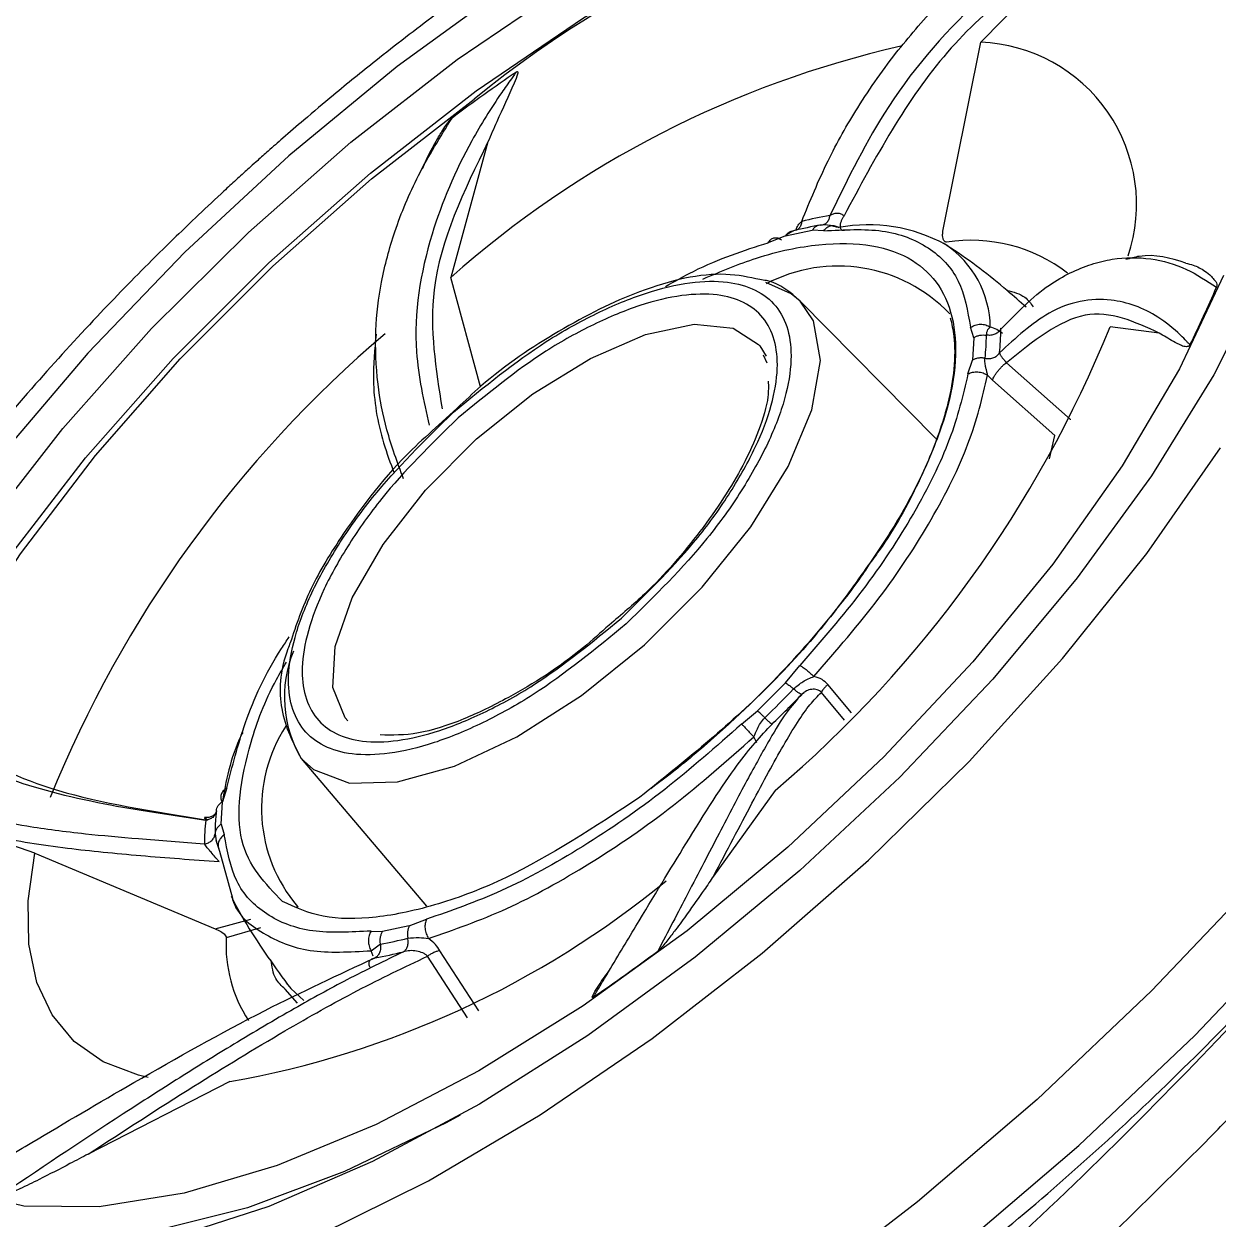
# Model space of a CAD drawing. Extents: x 956 to 1028, y 499 to 635.
# Drawn here: x 1010.683 to 1011.567, y 528.408 to 529.293 of the extents above; entities that cross this region are included whole.
import ezdxf

# ---------------------------------------------------------------- set-up
doc = ezdxf.new("R2010")
doc.units = 0
doc.header["$MEASUREMENT"] = 0
for name, color, linetype in [('1', 4, 'Continuous'), ('BDIM_CYAN', 4, 'Continuous'), ('DIM', 3, 'Continuous')]:
    doc.layers.add(name, color=color, linetype=linetype)

# ---------------------------------------------------------------- blocks, each defined once
blk = doc.blocks.new('MINI 2IN')
at = {"layer": 'BDIM_CYAN', "color": 3}
for p, q in [((-0.0102, -0.34573), (0.06634, -0.32942)), ((-0.09058, -0.35025), (-0.09176, -0.37753)), ((-0.08315, -0.34983), (-0.0843, -0.37642)), ((0.26195, -0.37251), (0.25336, -0.42488)), ((0.27151, -0.37429), (0.26284, -0.42797)), ((-0.07203, -0.38565), (-0.07485, -0.38515)), ((-0.02386, -0.38091), (-0.02514, -0.38572)), ((-0.32561, -0.39099), (-0.34005, -0.4011)), ((-0.44833, -0.4052), (-0.42453, -0.4331)), ((-0.35659, -0.40188), (-0.35659, -0.402)), ((-0.3499, -0.46498), (-0.35659, -0.402)), ((-0.34005, -0.4011), (-0.33362, -0.46244)), ((-0.06949, -0.39959), (-0.08582, -0.40199)), ((-0.06949, -0.39959), (-0.04012, -0.39811)), ((-0.02484, -0.39884), (-0.04012, -0.39811)), ((0.25782, -0.4536), (0.24496, -0.44873)), ((-0.27345, -0.45858), (-0.26726, -0.60145)), ((0.23373, -0.59912), (0.2386, -0.45583)), ((0.25782, -0.4536), (0.27525, -0.4638)), ((0.29109, -0.45908), (0.28258, -0.45808)), ((0.29269, -0.45499), (0.29109, -0.45908)), ((0.29558, -0.45411), (0.29568, -0.45424)), ((0.43356, -0.45765), (0.54728, -0.48844)), ((-0.33362, -0.46244), (-0.33326, -0.46748)), ((0.28131, -0.46987), (0.27525, -0.4638)), ((0.35755, -0.46698), (0.35731, -0.48085)), ((-0.34431, -0.49501), (-0.33238, -0.48334)), ((-0.32315, -0.478), (-0.33238, -0.48334)), ((-0.34431, -0.49501), (-0.34778, -0.50228)), ((0.34037, -0.52657), (0.36405, -0.53833)), ((0.36572, -0.54864), (0.34121, -0.53625)), ((0.32462, -0.58911), (0.34107, -0.55684)), ((0.42685, -0.6799), (0.36572, -0.54864)), ((-0.38048, -0.56877), (-0.4952, -0.65351)), ((-0.22034, -0.59042), (-0.21831, -0.58429)), ((0.3103, -0.60303), (0.31378, -0.59576)), ((0.32275, -0.59311), (0.3211, -0.59652)), ((0.3228, -0.59309), (0.3221, -0.59338)), ((0.3103, -0.60303), (0.29837, -0.6147)), ((0.28914, -0.62004), (0.29837, -0.6147)), ((-0.31531, -0.62817), (-0.30926, -0.63424)), ((-0.29182, -0.64444), (-0.30926, -0.63424)), ((-0.30124, -0.64235), (-0.30129, -0.64194)), ((-0.29874, -0.64325), (-0.29221, -0.64475)), ((-0.29182, -0.64444), (-0.27897, -0.64931)), ((-0.60708, -0.65971), (-0.4952, -0.65351)), ((0.42685, -0.6799), (0.4641, -0.74844)), ((-0.04955, -0.7137), (-0.08759, -0.78838)), ((-0.02616, -0.71355), (-0.00778, -0.71344)), ((-0.17543, -0.84414), (-0.08759, -0.78838))]:
    blk.add_line(p, q, dxfattribs=at)
at = {"layer": 'BDIM_CYAN', "color": 3, "flags": 128}
for points in [[(0.23417, -0.01292), (0.11804, -0.00346), (0, 0), (-0.11828, -0.00257), (-0.23515, -0.01115), (-0.34896, -0.0256), (-0.45813, -0.04573), (-0.5611, -0.07126), (-0.65645, -0.10182), (-0.74283, -0.137), (-0.81903, -0.17628), (-0.87429, -0.21199)], [(-0.97625, -0.57375), (-0.98604, -0.55434), (-1.00126, -0.50453), (-1.00267, -0.45423), (-0.99025, -0.40417), (-0.96417, -0.35504), (-0.9248, -0.30753), (-0.87269, -0.2623), (-0.80858, -0.22), (-0.73336, -0.18122), (-0.64808, -0.1465), (-0.55396, -0.11633), (-0.4523, -0.09113), (-0.34453, -0.07125), (-0.23218, -0.05698), (-0.1168, -0.04852), (-0.00004, -0.04598), (0.11649, -0.0494), (0.23113, -0.05873)], [(0.18075, -0.2711), (0.07786, -0.26308), (-0.02673, -0.26103), (-0.13113, -0.26501), (-0.2335, -0.27494), (-0.332, -0.29064), (-0.42487, -0.31183)], [(-0.78818, -0.6617), (-0.76261, -0.70532), (-0.72373, -0.74703), (-0.67223, -0.78609), (-0.60904, -0.8218), (-0.53528, -0.85353), (-0.45226, -0.8807), (-0.36148, -0.90283), (-0.26454, -0.91954), (-0.16318, -0.93051), (-0.05921, -0.93556), (0.04552, -0.93459), (0.14914, -0.92762), (0.2498, -0.91478), (0.34569, -0.89629), (0.43513, -0.87249), (0.51649, -0.84379), (0.58834, -0.81072), (0.6494, -0.77386), (0.69856, -0.73387), (0.73496, -0.69146), (0.75795, -0.64739), (0.76711, -0.60245)], [(0.46129, -0.32914), (0.37419, -0.30443), (0.28012, -0.28497), (0.18075, -0.2711)], [(-0.5787, -0.40615), (-0.53346, -0.38429), (-0.45754, -0.35519), (-0.37304, -0.33088), (-0.2816, -0.31184), (-0.18501, -0.29844), (-0.08515, -0.29094), (0.01605, -0.28948), (0.11661, -0.2941), (0.21457, -0.30471), (0.30803, -0.32109), (0.39517, -0.34293), (0.47429, -0.36981), (0.54385, -0.4012), (0.6025, -0.43649), (0.61542, -0.44592)], [(-0.5122, -0.40469), (-0.44163, -0.37543), (-0.36201, -0.35087), (-0.27503, -0.33153), (-0.18255, -0.31782), (-0.08653, -0.31004), (0.01097, -0.30835), (0.10788, -0.31278), (0.20214, -0.32325), (0.29172, -0.33953), (0.37474, -0.36126), (0.44941, -0.388), (0.51414, -0.41917), (0.56755, -0.4541), (0.60852, -0.49205), (0.63615, -0.53221), (0.64987, -0.57373), (0.64938, -0.61572), (0.63469, -0.65728), (0.60612, -0.69753), (0.58918, -0.71471)], [(0.324, -0.32458), (0.33551, -0.32744), (0.41553, -0.35129), (0.48674, -0.37984), (0.54771, -0.41249), (0.59718, -0.44858), (0.63415, -0.48738), (0.65787, -0.5281), (0.66785, -0.56991), (0.66818, -0.57844)], [(-0.19955, -0.9045), (-0.2955, -0.89097), (-0.38602, -0.87181), (-0.46935, -0.84739), (-0.54387, -0.81819), (-0.60814, -0.78477), (-0.66089, -0.74778), (-0.70111, -0.70795), (-0.728, -0.66605), (-0.74105, -0.62289), (-0.74001, -0.57932), (-0.72489, -0.53619), (-0.69598, -0.49432), (-0.65385, -0.45454), (-0.59933, -0.41763), (-0.5787, -0.40615)], [(0.61542, -0.44592), (0.6491, -0.47499), (0.68274, -0.51596), (0.70276, -0.55859), (0.70878, -0.60206), (0.70068, -0.64552), (0.67861, -0.68812), (0.643, -0.72904), (0.59456, -0.76748), (0.53422, -0.80269), (0.46315, -0.83399), (0.38274, -0.86076), (0.29456, -0.88249), (0.20032, -0.89875), (0.10185, -0.90923), (0.00107, -0.91372), (-0.10005, -0.91213), (-0.19955, -0.9045)], [(0.35351, -0.48376), (0.3538, -0.47835), (0.35272, -0.46514)], [(0.23373, -0.59912), (0.23255, -0.58696), (0.21942, -0.56164), (0.19256, -0.53846), (0.15354, -0.51876), (0.10462, -0.5037), (0.04865, -0.49415), (-0.01113, -0.49066), (-0.07123, -0.49344), (-0.12817, -0.50233), (-0.17864, -0.5168), (-0.21969, -0.53602), (-0.24896, -0.55887), (-0.26473, -0.58402), (-0.26726, -0.60145)], [(0.47646, -0.50057), (0.48058, -0.50661), (0.49318, -0.5316), (0.499, -0.55708), (0.49796, -0.5827), (0.49008, -0.60813), (0.47545, -0.63302), (0.45428, -0.65705), (0.42685, -0.6799)], [(0.68787, -0.58057), (0.68347, -0.61505), (0.66515, -0.65768), (0.63294, -0.69879), (0.5875, -0.73757), (0.52976, -0.77322), (0.4609, -0.80502), (0.38231, -0.83231), (0.29559, -0.85454), (0.20251, -0.87126), (0.10497, -0.88214), (0.00495, -0.88694), (-0.09552, -0.88557), (-0.19438, -0.87805), (-0.28963, -0.86455), (-0.37933, -0.84534), (-0.46165, -0.8208), (-0.53491, -0.79143), (-0.59762, -0.75784), (-0.64852, -0.72071), (-0.68655, -0.6808), (-0.71095, -0.63891), (-0.72122, -0.59589), (-0.72156, -0.58712)], [(-0.223, -0.59846), (-0.22295, -0.59702), (-0.22148, -0.58824)], [(-0.26726, -0.60145), (-0.26609, -0.61001), (-0.25782, -0.62878)], [(0.18944, -0.59654), (0.1894, -0.59946), (0.18117, -0.62239), (0.15945, -0.64368), (0.12573, -0.66186), (0.08229, -0.67572), (0.0321, -0.68429), (-0.02142, -0.687), (-0.07463, -0.68366), (-0.12389, -0.6745), (-0.16585, -0.66014), (-0.19765, -0.64156), (-0.21713, -0.62003), (-0.223, -0.59846)], [(0.58918, -0.71471), (0.56427, -0.73562), (0.51004, -0.77072), (0.44457, -0.8021), (0.36928, -0.82908), (0.28576, -0.85109), (0.19579, -0.86766), (0.10128, -0.87843), (0.00426, -0.88319), (-0.0932, -0.88181), (-0.18904, -0.87434)]]:
    blk.add_lwpolyline(points, dxfattribs=at)
at = {"layer": 'BDIM_CYAN', "color": 3}
for centre, radius, start, end in [((-0.00066, -1.71655), 1.40687, 82.1214, 84.5063), ((-0.03918, -1.23438), 0.88912, 88.13224, 115.6833), ((0.06017, -1.04946), 0.69975, 57.75085, 87.18105), ((-0.19792, -1.06052), 0.72575, 111.11045, 114.81862), ((-0.01416, -1.23571), 0.85251, 91.83805, 93.93009), ((-0.01424, -1.21596), 0.82564, 91.83804, 93.93009), ((0.13863, -0.68373), 0.26766, 57.46536, 61.89925), ((0.14368, -0.68617), 0.27637, 57.46538, 61.89924), ((-0.4109, -0.56777), 0.12024, 119.30601, 225.48491), ((-0.24818, -0.59139), 0.15607, 131.13597, 137.62677), ((-0.31301, -0.46331), 0.11666, 190.1277, 236.71761), ((-0.24088, -0.59194), 0.15115, 131.13596, 137.62677), ((0.29158, -0.46549), 0.10275, 314.85607, 350.74829), ((-0.30278, -0.54198), 0.07464, 138.52768, 194.13006), ((-0.22871, -0.51702), 0.11444, 181.56513, 255.52027), ((0.19747, -0.51636), 0.11196, 284.83363, 358.11421), ((-0.2627, -0.5213), 0.11901, 199.07928, 238.33424), ((0.1467, -0.58159), 0.08877, 295.30425, 348.61262), ((0.21017, -0.50217), 0.14651, 312.83148, 317.68494), ((0.21409, -0.49534), 0.1561, 311.13689, 317.62631), ((0.19801, -0.48932), 0.1642, 311.24976, 312.89397), ((-0.17774, -0.40058), 0.27637, 237.46544, 241.89921), ((-0.17267, -0.40715), 0.26766, 237.46536, 241.89925), ((-0.07867, -0.03431), 0.75412, 240.55888, 269.32213), ((0.00535, 0.09844), 0.88912, 268.13224, 295.6833), ((-0.1478, -0.07208), 0.80332, 234.07458, 267.05711), ((-0.03292, 0.52531), 1.40687, 262.12141, 264.50653)]:
    blk.add_arc(centre, radius, start, end, dxfattribs=at)
for points, knots in [([(0.22915, -0.00141), (0.17053, 0.00353), (0.0498, 0.0137), (-0.10756, 0.01063), (-0.23496, 0.00069), (-0.36342, -0.01537), (-0.51711, -0.04601), (-0.65279, -0.08966), (-0.74749, -0.13053), (-0.78801, -0.15312), (-0.80827, -0.16442)], [0, 0, 0, 0, 0.1532463, 0.3156719, 0.4003608, 0.4850674, 0.6578359, 0.8306045, 0.9152934, 1, 1, 1, 1]), ([(-0.07259, -0.38521), (-0.06702, -0.38462), (-0.05614, -0.38346), (-0.03199, -0.37647), (-0.00031, -0.3656), (0.04091, -0.35048), (0.08625, -0.33373), (0.11893, -0.3217), (0.13403, -0.31615)], [0, 0, 0, 0, 0.154219, 0.301464, 0.47799, 0.661716, 0.843633, 1, 1, 1, 1]), ([(0.06634, -0.32942), (0.07023, -0.3285), (0.08074, -0.32602), (0.09656, -0.3225), (0.11173, -0.31929), (0.12283, -0.3174), (0.12964, -0.31604), (0.13359, -0.31614), (0.13403, -0.31615)], [0, 0, 0, 0, 0.191782, 0.518998, 0.728969, 0.85611, 0.98384, 1, 1, 1, 1]), ([(0.19219, -0.32297), (0.19142, -0.3232), (0.18937, -0.32383), (0.18324, -0.3257), (0.16409, -0.33154), (0.12158, -0.34442), (0.05831, -0.36311), (-0.00265, -0.38022), (-0.02938, -0.38258), (-0.0415, -0.38365)], [0, 0, 0, 0, 0.007324, 0.019564, 0.058649, 0.192116, 0.441769, 0.746986, 1, 1, 1, 1]), ([(0.19219, -0.32297), (0.1923, -0.32298), (0.19254, -0.32302), (0.19282, -0.32312), (0.19297, -0.32324), (0.19299, -0.32341), (0.19271, -0.32376), (0.19043, -0.32488), (0.18305, -0.32703), (0.17571, -0.3285), (0.17081, -0.32948)], [0, 0, 0, 0, 0.011819, 0.023754, 0.034559, 0.046367, 0.066558, 0.129614, 0.419573, 1, 1, 1, 1]), ([(0.06634, -0.32942), (0.04644, -0.33668), (0.00692, -0.35112), (-0.03172, -0.36478), (-0.05667, -0.37224), (-0.07247, -0.37587), (-0.08038, -0.37624), (-0.0843, -0.37642)], [0, 0, 0, 0, 0.284599, 0.565427, 0.713522, 0.857932, 1, 1, 1, 1]), ([(-0.09176, -0.37753), (-0.09092, -0.37753), (-0.0892, -0.37752), (-0.08699, -0.37729), (-0.08523, -0.37693), (-0.0846, -0.37659), (-0.0843, -0.37642)], [0, 0, 0, 0, 0.245337, 0.5, 0.754663, 1, 1, 1, 1]), ([(-0.09176, -0.37753), (-0.09169, -0.37944), (-0.09155, -0.3836), (-0.08933, -0.38708), (-0.08812, -0.38896)], [0, 0, 0, 0, 0.459104, 1, 1, 1, 1]), ([(-0.0843, -0.37642), (-0.08423, -0.37706), (-0.08411, -0.37838), (-0.08298, -0.38075), (-0.08065, -0.38315), (-0.07694, -0.38503), (-0.07403, -0.38515), (-0.07259, -0.38521)], [0, 0, 0, 0, 0.111418, 0.230072, 0.482003, 0.743082, 1, 1, 1, 1]), ([(-0.45932, -0.38347), (-0.45922, -0.38344), (-0.45902, -0.38337), (-0.45867, -0.38331), (-0.4583, -0.3833), (-0.4579, -0.38336), (-0.45721, -0.3836), (-0.45556, -0.38487), (-0.45266, -0.39045), (-0.45063, -0.39765), (-0.44891, -0.40331), (-0.44833, -0.4052)], [0, 0, 0, 0, 0.0055006, 0.0110552, 0.016084, 0.0215799, 0.030977, 0.0603237, 0.1952739, 0.7306037, 1, 1, 1, 1]), ([(-0.45932, -0.38347), (-0.45932, -0.38389), (-0.45932, -0.38502), (-0.45927, -0.38838), (-0.45882, -0.3988), (-0.45524, -0.42118), (-0.43949, -0.45137), (-0.40352, -0.47428), (-0.36727, -0.47398), (-0.35084, -0.47385)], [0, 0, 0, 0, 0.007325, 0.019566, 0.05865, 0.192116, 0.441769, 0.746986, 1, 1, 1, 1]), ([(-0.08812, -0.38896), (-0.11348, -0.39197), (-0.16418, -0.39799), (-0.23212, -0.41576), (-0.2912, -0.43868), (-0.31924, -0.45788), (-0.33326, -0.46748)], [0, 0, 0, 0, 0.25, 0.5, 0.75, 1, 1, 1, 1]), ([(-0.07082, -0.39226), (-0.07378, -0.39214), (-0.07981, -0.39189), (-0.08532, -0.38995), (-0.08812, -0.38896)], [0, 0, 0, 0, 0.490746, 1, 1, 1, 1]), ([(-0.02514, -0.38572), (-0.02713, -0.38664), (-0.03054, -0.38822), (-0.03567, -0.39029), (-0.03899, -0.39059), (-0.04072, -0.39074)], [0, 0, 0, 0, 0.40286, 0.687897, 1, 1, 1, 1]), ([(0.25354, -0.43724), (0.235, -0.42932), (0.19792, -0.41347), (0.12872, -0.39717), (0.05352, -0.38678), (0.00108, -0.38607), (-0.02514, -0.38572)], [0, 0, 0, 0, 0.25, 0.5, 0.75, 1, 1, 1, 1]), ([(-0.49773, -0.43039), (-0.49879, -0.4288), (-0.50168, -0.42447), (-0.50417, -0.41772), (-0.5054, -0.4111), (-0.50487, -0.40637), (-0.5049, -0.40335), (-0.50279, -0.40195), (-0.50256, -0.40179)], [0, 0, 0, 0, 0.191797, 0.519052, 0.729035, 0.856173, 0.983899, 1, 1, 1, 1]), ([(-0.36347, -0.48621), (-0.38021, -0.48722), (-0.40374, -0.48863), (-0.42969, -0.48273), (-0.44555, -0.47697), (-0.4637, -0.46706), (-0.48147, -0.45104), (-0.49574, -0.42815), (-0.50036, -0.41028), (-0.50256, -0.40179)], [0, 0, 0, 0, 0.229238, 0.322198, 0.414546, 0.50635, 0.67863, 0.847274, 1, 1, 1, 1]), ([(-0.44833, -0.4052), (-0.44053, -0.42354), (-0.42478, -0.46057), (-0.37502, -0.4635), (-0.3499, -0.46498)], [0, 0, 0, 0, 0.495173, 1, 1, 1, 1]), ([(-0.32315, -0.478), (-0.30975, -0.46881), (-0.28264, -0.45022), (-0.22526, -0.42791), (-0.15916, -0.41067), (-0.11007, -0.40486), (-0.08582, -0.40199)], [0, 0, 0, 0, 0.2470114, 0.5, 0.7529886, 1, 1, 1, 1]), ([(-0.17341, -0.42285), (-0.15709, -0.41927), (-0.12061, -0.41127), (-0.03874, -0.40304), (0.02553, -0.40684), (0.0673, -0.40931)], [0, 0, 0, 0, 0.220848, 0.4935038, 1, 1, 1, 1]), ([(-0.17341, -0.42269), (-0.17157, -0.42219), (-0.15762, -0.41838), (-0.13191, -0.41416), (-0.10068, -0.40984), (-0.07712, -0.40763), (-0.05999, -0.40645), (-0.0477, -0.40584), (-0.03413, -0.40533), (-0.02449, -0.40522), (-0.01767, -0.40514)], [0, 0, 0, 0, 0.040062, 0.30443, 0.501937, 0.645566, 0.748575, 0.821934, 0.873992, 1, 1, 1, 1]), ([(-0.02484, -0.39884), (0.00024, -0.39918), (0.051, -0.39985), (0.12414, -0.40991), (0.19137, -0.4258), (0.22724, -0.44115), (0.24496, -0.44873)], [0, 0, 0, 0, 0.247011, 0.5, 0.752989, 1, 1, 1, 1]), ([(-0.01767, -0.40514), (-0.00958, -0.40518), (0.00583, -0.40525), (0.03094, -0.40625), (0.04768, -0.40772), (0.05724, -0.40856)], [0, 0, 0, 0, 0.321146, 0.61203, 1, 1, 1, 1]), ([(0.0673, -0.40931), (0.1069, -0.41559), (0.16782, -0.42525), (0.23279, -0.45083), (0.27351, -0.47448), (0.30287, -0.50136), (0.31108, -0.52065), (0.31514, -0.53019)], [0, 0, 0, 0, 0.3148498, 0.4843389, 0.6574249, 0.8305108, 1, 1, 1, 1]), ([(-0.22494, -0.66205), (-0.2387, -0.65716), (-0.27017, -0.64599), (-0.3075, -0.62346), (-0.3363, -0.59667), (-0.35572, -0.55985), (-0.34863, -0.51317), (-0.30207, -0.47051), (-0.24283, -0.44264), (-0.20321, -0.42856), (-0.17777, -0.42368), (-0.17341, -0.42285)], [0, 0, 0, 0, 0.081146, 0.185521, 0.289897, 0.392103, 0.581966, 0.771829, 0.874035, 0.978411, 1, 1, 1, 1]), ([(-0.34141, -0.51758), (-0.33922, -0.51363), (-0.33398, -0.50416), (-0.31914, -0.48801), (-0.29567, -0.46974), (-0.26176, -0.45093), (-0.21953, -0.4342), (-0.18735, -0.42617), (-0.17341, -0.42269)], [0, 0, 0, 0, 0.112803, 0.270618, 0.415988, 0.619279, 0.835157, 1, 1, 1, 1]), ([(-0.49773, -0.43039), (-0.49169, -0.44052), (-0.48401, -0.45341), (-0.46969, -0.46053), (-0.46661, -0.46206)], [0, 0, 0, 0, 0.785149, 1, 1, 1, 1]), ([(0.25336, -0.42488), (0.25305, -0.42672), (0.25239, -0.43074), (0.25314, -0.43496), (0.25354, -0.43724)], [0, 0, 0, 0, 0.459354, 1, 1, 1, 1]), ([(0.25336, -0.42488), (0.25398, -0.42524), (0.25523, -0.42597), (0.25766, -0.42689), (0.26027, -0.42761), (0.262, -0.42785), (0.26284, -0.42797)], [0, 0, 0, 0, 0.245337, 0.5, 0.754663, 1, 1, 1, 1]), ([(0.54728, -0.48844), (0.51685, -0.4835), (0.46091, -0.47443), (0.38322, -0.45945), (0.31829, -0.44467), (0.28114, -0.43348), (0.26284, -0.42797)], [0, 0, 0, 0, 0.317509, 0.5834805, 0.7948327, 1, 1, 1, 1]), ([(0.26284, -0.42797), (0.2629, -0.42863), (0.26303, -0.43001), (0.2641, -0.43292), (0.26629, -0.43644), (0.26975, -0.44009), (0.2725, -0.44162), (0.27386, -0.44238)], [0, 0, 0, 0, 0.111469, 0.230184, 0.482261, 0.743373, 1, 1, 1, 1]), ([(0.2647, -0.44762), (0.26248, -0.44602), (0.25859, -0.44321), (0.25506, -0.43903), (0.25354, -0.43724)], [0, 0, 0, 0, 0.571403, 1, 1, 1, 1]), ([(0.27386, -0.44238), (0.28869, -0.44674), (0.31723, -0.45513), (0.36396, -0.4662), (0.41107, -0.47598), (0.46017, -0.485), (0.53069, -0.49693), (0.58304, -0.50459), (0.6198, -0.50997)], [0, 0, 0, 0, 0.135552, 0.260798, 0.405842, 0.535564, 0.673856, 1, 1, 1, 1]), ([(0.29231, -0.45317), (0.29321, -0.45356), (0.29494, -0.4543), (0.29705, -0.45428), (0.29839, -0.45365), (0.29914, -0.45288), (0.29964, -0.45184), (0.29973, -0.45099), (0.29977, -0.45057)], [0, 0, 0, 0, 0.277554, 0.532524, 0.651828, 0.767234, 0.882133, 1, 1, 1, 1]), ([(0.28258, -0.45808), (0.28328, -0.45717), (0.28467, -0.45536), (0.28737, -0.45366), (0.29002, -0.45286), (0.29158, -0.45307), (0.29231, -0.45317)], [0, 0, 0, 0, 0.266689, 0.531115, 0.778754, 1, 1, 1, 1]), ([(0.34107, -0.55684), (0.34119, -0.55659), (0.34698, -0.54535), (0.34274, -0.52218), (0.32794, -0.48895), (0.30337, -0.46903), (0.29109, -0.45908)], [0, 0, 0, 0, 0.0073413, 0.3382277, 0.6691139, 1, 1, 1, 1]), ([(0.63472, -0.53511), (0.63395, -0.53497), (0.6319, -0.53458), (0.62573, -0.53339), (0.60612, -0.52959), (0.56004, -0.52047), (0.48099, -0.50388), (0.38399, -0.4819), (0.32091, -0.46213), (0.29231, -0.45317)], [0, 0, 0, 0, 0.007325, 0.019566, 0.058651, 0.192116, 0.441769, 0.746986, 1, 1, 1, 1]), ([(-0.35084, -0.47385), (-0.3507, -0.47346), (-0.35042, -0.47272), (-0.35013, -0.4709), (-0.34997, -0.46916), (-0.3499, -0.46777), (-0.34987, -0.46633), (-0.34989, -0.46543), (-0.3499, -0.46498)], [0, 0, 0, 0, 0.277558, 0.532524, 0.651825, 0.767232, 0.882131, 1, 1, 1, 1]), ([(-0.33362, -0.46244), (-0.33402, -0.46265), (-0.33488, -0.46308), (-0.33673, -0.46373), (-0.33901, -0.46433), (-0.34158, -0.46481), (-0.34418, -0.46513), (-0.34653, -0.46525), (-0.34849, -0.4652), (-0.34945, -0.46505), (-0.3499, -0.46498)], [0, 0, 0, 0, 0.112211, 0.235183, 0.366441, 0.502102, 0.637431, 0.767756, 0.88937, 1, 1, 1, 1]), ([(-0.33327, -0.46748), (-0.33377, -0.46835), (-0.33445, -0.46954), (-0.33552, -0.47155), (-0.33674, -0.47365), (-0.33839, -0.47622), (-0.33969, -0.47749), (-0.34032, -0.4781)], [0, 0, 0, 0, 0.224307, 0.303573, 0.473827, 0.745729, 1, 1, 1, 1]), ([(-0.34032, -0.4781), (-0.34108, -0.47724), (-0.34259, -0.47553), (-0.34551, -0.474), (-0.34838, -0.47338), (-0.35005, -0.4737), (-0.35084, -0.47385)], [0, 0, 0, 0, 0.266689, 0.531115, 0.778754, 1, 1, 1, 1]), ([(0.28131, -0.46987), (0.29299, -0.47938), (0.31663, -0.49865), (0.3324, -0.53102), (0.33353, -0.56414), (0.32031, -0.58531), (0.31378, -0.59576)], [0, 0, 0, 0, 0.247011, 0.5, 0.752989, 1, 1, 1, 1]), ([(-0.38604, -0.50465), (-0.38882, -0.50037), (-0.39359, -0.49304), (-0.39267, -0.48544), (-0.39228, -0.48228)], [0, 0, 0, 0, 0.583848, 1, 1, 1, 1]), ([(-0.38828, -0.48551), (-0.38761, -0.4917), (-0.38507, -0.51503), (-0.3804, -0.54078), (-0.37527, -0.5598), (-0.3747, -0.56192)], [0, 0, 0, 0, 0.242973, 0.91555, 1, 1, 1, 1]), ([(-0.36392, -0.48621), (-0.36385, -0.4865), (-0.36371, -0.48717), (-0.36356, -0.48656), (-0.36347, -0.48621)], [0, 0, 0, 0, 0.436642, 1, 1, 1, 1]), ([(-0.36221, -0.48287), (-0.36183, -0.48467), (-0.361, -0.48859), (-0.35951, -0.49116), (-0.35871, -0.49255)], [0, 0, 0, 0, 0.459352, 1, 1, 1, 1]), ([(-0.34032, -0.4781), (-0.33977, -0.47876), (-0.33867, -0.48008), (-0.33666, -0.48161), (-0.33454, -0.48276), (-0.33309, -0.48315), (-0.33238, -0.48334)], [0, 0, 0, 0, 0.257259, 0.51339, 0.762603, 1, 1, 1, 1]), ([(0.34079, -0.55859), (0.34243, -0.552), (0.34873, -0.52671), (0.35157, -0.50104), (0.35367, -0.48206)], [0, 0, 0, 0, 0.260465, 1, 1, 1, 1]), ([(0.35731, -0.48085), (0.35764, -0.48434), (0.35836, -0.49217), (0.35331, -0.49973), (0.35051, -0.50392)], [0, 0, 0, 0, 0.446283, 1, 1, 1, 1]), ([(-0.35255, -0.49007), (-0.35376, -0.49102), (-0.35587, -0.49268), (-0.35786, -0.49259), (-0.35871, -0.49255)], [0, 0, 0, 0, 0.571404, 1, 1, 1, 1]), ([(0.54728, -0.48844), (0.55224, -0.48971), (0.56565, -0.49317), (0.58405, -0.49811), (0.6003, -0.50277), (0.60994, -0.5058), (0.61535, -0.50771), (0.61813, -0.50889), (0.61942, -0.50957), (0.61972, -0.50989), (0.6198, -0.50997)], [0, 0, 0, 0, 0.191797, 0.519572, 0.729704, 0.856737, 0.930022, 0.970712, 0.992634, 1, 1, 1, 1]), ([(-0.31531, -0.62817), (-0.327, -0.61866), (-0.35064, -0.59939), (-0.36641, -0.56702), (-0.36753, -0.5339), (-0.35431, -0.51273), (-0.34778, -0.50228)], [0, 0, 0, 0, 0.247012, 0.5, 0.752988, 1, 1, 1, 1]), ([(-0.022, -0.71326), (-0.05146, -0.71173), (-0.09677, -0.70939), (-0.15078, -0.69646), (-0.18765, -0.6832), (-0.21729, -0.66683), (-0.24441, -0.64314), (-0.25711, -0.61079), (-0.24103, -0.5786), (-0.21144, -0.55525), (-0.1801, -0.53924), (-0.14187, -0.52642), (-0.08654, -0.51414), (-0.04101, -0.51233), (-0.01142, -0.51116)], [0, 0, 0, 0, 0.119728, 0.18418, 0.25, 0.31582, 0.380272, 0.5, 0.619728, 0.68418, 0.75, 0.81582, 0.880272, 1, 1, 1, 1]), ([(-0.01142, -0.51116), (0.01804, -0.51268), (0.06335, -0.51503), (0.11735, -0.52795), (0.15423, -0.54121), (0.18387, -0.55758), (0.21099, -0.58128), (0.22369, -0.61363), (0.20761, -0.64581), (0.17802, -0.66917), (0.14668, -0.68518), (0.10845, -0.698), (0.05312, -0.71027), (0.00759, -0.71208), (-0.022, -0.71326)], [0, 0, 0, 0, 0.119728, 0.18418, 0.25, 0.31582, 0.380272, 0.5, 0.619728, 0.68418, 0.75, 0.81582, 0.880272, 1, 1, 1, 1]), ([(-0.01171, -0.51667), (-0.03969, -0.51778), (-0.08273, -0.51949), (-0.13504, -0.5311), (-0.17119, -0.54322), (-0.20081, -0.55835), (-0.22878, -0.58044), (-0.24399, -0.61086), (-0.23198, -0.64145), (-0.20634, -0.66385), (-0.17831, -0.67932), (-0.14346, -0.69186), (-0.0924, -0.70408), (-0.04956, -0.7063), (-0.02171, -0.70774)], [0, 0, 0, 0, 0.119728, 0.18418, 0.25, 0.31582, 0.380272, 0.5, 0.619728, 0.68418, 0.75, 0.81582, 0.880272, 1, 1, 1, 1]), ([(-0.21007, -0.57351), (-0.20766, -0.57068), (-0.20109, -0.56298), (-0.18184, -0.55146), (-0.14879, -0.53688), (-0.10006, -0.52418), (-0.04594, -0.51742), (-0.01321, -0.51861), (-0.00153, -0.51903)], [0, 0, 0, 0, 0.091323, 0.249204, 0.391299, 0.637461, 0.870614, 1, 1, 1, 1]), ([(-0.02171, -0.70774), (0.00627, -0.70663), (0.04931, -0.70492), (0.10162, -0.69331), (0.13777, -0.68119), (0.16739, -0.66606), (0.19536, -0.64398), (0.21057, -0.61355), (0.19856, -0.58297), (0.17292, -0.56057), (0.14489, -0.54509), (0.11004, -0.53255), (0.05898, -0.52033), (0.01614, -0.51811), (-0.01171, -0.51667)], [0, 0, 0, 0, 0.119728, 0.18418, 0.25, 0.31582, 0.380272, 0.5, 0.619728, 0.68418, 0.75, 0.81582, 0.880272, 1, 1, 1, 1]), ([(-0.00153, -0.51903), (0.00696, -0.51906), (0.03917, -0.51914), (0.0838, -0.52716), (0.1275, -0.53999), (0.1596, -0.55462), (0.1722, -0.56662), (0.17865, -0.57276)], [0, 0, 0, 0, 0.1035, 0.392673, 0.575575, 0.782789, 1, 1, 1, 1]), ([(0.3095, -0.51998), (0.3096, -0.52042), (0.30971, -0.52089), (0.30933, -0.51928), (0.3093, -0.51916)], [0, 0, 0, 0, 0.923749, 1, 1, 1, 1]), ([(0.31514, -0.53019), (0.31578, -0.54843), (0.31707, -0.58492), (0.26678, -0.62696), (0.22177, -0.65071), (0.19861, -0.65785), (0.19385, -0.65932)], [0, 0, 0, 0, 0.373476, 0.746951, 0.948, 1, 1, 1, 1]), ([(0.36572, -0.54864), (0.36506, -0.54725), (0.36372, -0.54441), (0.36321, -0.54103), (0.3635, -0.53907), (0.36392, -0.5385), (0.36405, -0.53833)], [0, 0, 0, 0, 0.355757, 0.72292, 0.91627, 1, 1, 1, 1]), ([(-0.37703, -0.56083), (-0.37683, -0.56103), (-0.37642, -0.56144), (-0.37622, -0.56242), (-0.37641, -0.56355), (-0.377, -0.56493), (-0.3783, -0.56683), (-0.37965, -0.56803), (-0.38048, -0.56877)], [0, 0, 0, 0, 0.127623, 0.255996, 0.374285, 0.494115, 0.688929, 1, 1, 1, 1]), ([(-0.98023, -0.56645), (-0.97029, -0.58335), (-0.95054, -0.61692), (-0.90792, -0.66673), (-0.85325, -0.71742), (-0.78469, -0.76662), (-0.70556, -0.81088), (-0.62275, -0.84738), (-0.53827, -0.87689), (-0.45356, -0.90026), (-0.36977, -0.91822), (-0.28878, -0.93131), (-0.21728, -0.93962), (-0.15958, -0.94427), (-0.11787, -0.94659), (-0.088, -0.94772), (-0.06674, -0.94827), (-0.05166, -0.94852), (-0.04097, -0.94863), (-0.03341, -0.94867), (-0.02514, -0.9487), (-0.01928, -0.94868), (-0.01515, -0.94867)], [0, 0, 0, 0, 0.068093, 0.135307, 0.209263, 0.298742, 0.387345, 0.47369, 0.555306, 0.633312, 0.70781, 0.777245, 0.84087, 0.886785, 0.919677, 0.943108, 0.959738, 0.971518, 0.979856, 0.985755, 0.989927, 1, 1, 1, 1]), ([(-0.01515, -0.94867), (-0.01118, -0.94864), (0.00148, -0.94856), (0.02911, -0.94807), (0.07218, -0.94657), (0.1291, -0.94308), (0.19557, -0.93683), (0.2681, -0.92723), (0.34376, -0.91391), (0.42033, -0.89665), (0.4966, -0.87521), (0.57189, -0.84916), (0.64568, -0.81789), (0.71731, -0.78066), (0.78559, -0.73663), (0.84878, -0.68529), (0.89984, -0.63038), (0.92771, -0.59133), (0.93819, -0.57222), (0.93918, -0.57043)], [0, 0, 0, 0, 0.009814, 0.031348, 0.068465, 0.116638, 0.173235, 0.235738, 0.302165, 0.371399, 0.442731, 0.516509, 0.592953, 0.672038, 0.753482, 0.837013, 0.922838, 0.992767, 1, 1, 1, 1]), ([(0.33006, -0.58354), (0.33006, -0.58422), (0.33006, -0.58563), (0.33002, -0.58879), (0.32989, -0.59282), (0.32966, -0.59728), (0.32949, -0.59946), (0.32941, -0.60054)], [0, 0, 0, 0, 0.111467, 0.230181, 0.482258, 0.743371, 1, 1, 1, 1]), ([(0.4641, -0.74844), (0.45689, -0.73556), (0.44286, -0.71055), (0.40919, -0.66876), (0.37129, -0.62697), (0.34364, -0.59784), (0.33006, -0.58354)], [0, 0, 0, 0, 0.280747, 0.545552, 0.776817, 1, 1, 1, 1]), ([(0.3185, -0.6008), (0.31971, -0.59893), (0.32182, -0.59566), (0.32378, -0.59108), (0.32462, -0.58911)], [0, 0, 0, 0, 0.571399, 1, 1, 1, 1]), ([(-0.26726, -0.60148), (-0.26635, -0.61116), (-0.26531, -0.62226), (-0.25708, -0.63198), (-0.25603, -0.63322)], [0, 0, 0, 0, 0.872722, 1, 1, 1, 1]), ([(0.18215, -0.66809), (0.18362, -0.66737), (0.20143, -0.65861), (0.22437, -0.63525), (0.2305, -0.6116), (0.23373, -0.59911)], [0, 0, 0, 0, 0.040731, 0.49375, 1, 1, 1, 1]), ([(0.32941, -0.60054), (0.34081, -0.61253), (0.36214, -0.63497), (0.39216, -0.66768), (0.41632, -0.69611), (0.4364, -0.72279), (0.45122, -0.74601), (0.46282, -0.7689), (0.46689, -0.78246), (0.46899, -0.78945)], [0, 0, 0, 0, 0.154271, 0.288952, 0.454424, 0.575072, 0.714225, 0.852753, 1, 1, 1, 1]), ([(-0.32682, -0.61805), (-0.3265, -0.61827), (-0.32582, -0.61875), (-0.32541, -0.61974), (-0.32555, -0.62094), (-0.32638, -0.62226), (-0.32781, -0.62358), (-0.32968, -0.62474), (-0.33174, -0.6257), (-0.33319, -0.62614), (-0.33388, -0.62636)], [0, 0, 0, 0, 0.11221, 0.235183, 0.36644, 0.502102, 0.63743, 0.767756, 0.889371, 1, 1, 1, 1]), ([(0.25288, -0.64257), (0.25335, -0.64239), (0.27311, -0.63454), (0.2863, -0.62425), (0.29918, -0.61419)], [0, 0, 0, 0, 0.02364, 1, 1, 1, 1]), ([(0.30627, -0.61277), (0.30573, -0.61321), (0.30465, -0.61407), (0.30265, -0.61477), (0.30053, -0.61503), (0.29908, -0.61481), (0.29837, -0.6147)], [0, 0, 0, 0, 0.257259, 0.51339, 0.762603, 1, 1, 1, 1]), ([(0.30627, -0.61277), (0.30703, -0.61223), (0.30853, -0.61115), (0.31144, -0.61083), (0.31431, -0.61141), (0.31599, -0.61242), (0.31678, -0.6129)], [0, 0, 0, 0, 0.2666892, 0.5311152, 0.7787539, 1, 1, 1, 1]), ([(0.30706, -0.61214), (0.30769, -0.61191), (0.30891, -0.61146), (0.3118, -0.61183), (0.3144, -0.61313), (0.31553, -0.61436), (0.31606, -0.61495)], [0, 0, 0, 0, 0.280799, 0.543416, 0.783777, 1, 1, 1, 1]), ([(0.31678, -0.6129), (0.31664, -0.61348), (0.31636, -0.61459), (0.31606, -0.61503), (0.3159, -0.6147), (0.31582, -0.6141), (0.31578, -0.61318), (0.31579, -0.61236), (0.31579, -0.61195)], [0, 0, 0, 0, 0.277558, 0.532524, 0.651825, 0.767232, 0.882131, 1, 1, 1, 1]), ([(0.4147, -0.77419), (0.40688, -0.75172), (0.39109, -0.70634), (0.34105, -0.64361), (0.31579, -0.61195)], [0, 0, 0, 0, 0.495173, 1, 1, 1, 1]), ([(0.42543, -0.79941), (0.42455, -0.79271), (0.42201, -0.77347), (0.40574, -0.73282), (0.36979, -0.67767), (0.33332, -0.6331), (0.31678, -0.6129)], [0, 0, 0, 0, 0.141781, 0.406989, 0.731223, 1, 1, 1, 1]), ([(-0.60708, -0.65971), (-0.56207, -0.66478), (-0.47117, -0.67502), (-0.37993, -0.64268), (-0.33388, -0.62636)], [0, 0, 0, 0, 0.495173, 1, 1, 1, 1]), ([(-0.32638, -0.63358), (-0.32727, -0.63338), (-0.329, -0.63301), (-0.33112, -0.63165), (-0.33246, -0.63021), (-0.33323, -0.62899), (-0.33374, -0.62767), (-0.33383, -0.6268), (-0.33388, -0.62636)], [0, 0, 0, 0, 0.277554, 0.532524, 0.651828, 0.767234, 0.882133, 1, 1, 1, 1]), ([(-0.32517, -0.62259), (-0.32452, -0.62345), (-0.32378, -0.6244), (-0.32298, -0.62566), (-0.32231, -0.62671), (-0.32034, -0.62969), (-0.3182, -0.63148), (-0.31662, -0.6328)], [0, 0, 0, 0, 0.22908, 0.257055, 0.306679, 0.485356, 1, 1, 1, 1]), ([(0.28914, -0.62004), (0.2756, -0.62911), (0.24817, -0.64748), (0.20884, -0.66467), (0.18317, -0.67097), (0.17982, -0.6718)], [0, 0, 0, 0, 0.45918, 0.929471, 1, 1, 1, 1]), ([(-0.66829, -0.65613), (-0.66752, -0.65636), (-0.66547, -0.65697), (-0.6593, -0.65876), (-0.63968, -0.66412), (-0.5936, -0.67399), (-0.5146, -0.68039), (-0.41775, -0.67003), (-0.35487, -0.64495), (-0.32638, -0.63358)], [0, 0, 0, 0, 0.007325, 0.019566, 0.058651, 0.192116, 0.441769, 0.746986, 1, 1, 1, 1]), ([(-0.31662, -0.6328), (-0.31732, -0.6323), (-0.31873, -0.63131), (-0.32144, -0.63118), (-0.32409, -0.63193), (-0.32564, -0.63305), (-0.32638, -0.63358)], [0, 0, 0, 0, 0.266689, 0.531115, 0.778754, 1, 1, 1, 1]), ([(-0.25603, -0.63322), (-0.25116, -0.64001), (-0.23622, -0.66085), (-0.18987, -0.68702), (-0.12274, -0.70591), (-0.06635, -0.71435), (-0.03413, -0.71371), (-0.02616, -0.71355)], [0, 0, 0, 0, 0.1421354, 0.4365014, 0.6862679, 0.9223757, 1, 1, 1, 1]), ([(-0.30792, -0.64437), (-0.32262, -0.65139), (-0.35092, -0.66491), (-0.39732, -0.68014), (-0.44417, -0.69068), (-0.49313, -0.69631), (-0.56382, -0.69813), (-0.61641, -0.68823), (-0.65337, -0.68127)], [0, 0, 0, 0, 0.134858, 0.259599, 0.404069, 0.533562, 0.672142, 1, 1, 1, 1]), ([(-0.30066, -0.6425), (-0.30171, -0.64312), (-0.30386, -0.6444), (-0.30655, -0.64438), (-0.30792, -0.64437)], [0, 0, 0, 0, 0.4915, 1, 1, 1, 1]), ([(-0.20067, -0.67651), (-0.20849, -0.67472), (-0.23836, -0.66789), (-0.26172, -0.6572), (-0.27897, -0.64931)], [0, 0, 0, 0, 0.261456, 1, 1, 1, 1]), ([(-0.00778, -0.71344), (0.00126, -0.71352), (0.03809, -0.71385), (0.09093, -0.70437), (0.14605, -0.68819), (0.16998, -0.67487), (0.18215, -0.66809)], [0, 0, 0, 0, 0.123269, 0.501901, 0.746612, 1, 1, 1, 1]), ([(0.03852, -0.70154), (0.03372, -0.71348), (0.02447, -0.73646), (0.00493, -0.76823), (-0.01852, -0.79634), (-0.04715, -0.82128), (-0.08064, -0.84277), (-0.1206, -0.86163), (-0.15166, -0.87053), (-0.1676, -0.87509)], [0, 0, 0, 0, 0.136039, 0.261937, 0.40799, 0.540278, 0.678402, 0.83502, 1, 1, 1, 1]), ([(-0.0184, -0.79448), (-0.01005, -0.78683), (0.00991, -0.76856), (0.02877, -0.73921), (0.03788, -0.71667), (0.04086, -0.70928)], [0, 0, 0, 0, 0.3261122, 0.779373, 1, 1, 1, 1]), ([(-0.22576, -0.86828), (-0.22499, -0.86812), (-0.22294, -0.86772), (-0.21681, -0.86645), (-0.19765, -0.86217), (-0.15512, -0.85007), (-0.09205, -0.82104), (-0.03523, -0.77595), (-0.01135, -0.73422), (-0.00216, -0.71815)], [0, 0, 0, 0, 0.007807, 0.020855, 0.062518, 0.204787, 0.470906, 0.796253, 1, 1, 1, 1]), ([(-0.17543, -0.84414), (-0.13791, -0.82919), (-0.07095, -0.8025), (-0.03381, -0.74563), (-0.01747, -0.72061)], [0, 0, 0, 0, 0.560193, 1, 1, 1, 1]), ([(-0.22576, -0.86828), (-0.22588, -0.86826), (-0.22611, -0.86822), (-0.22639, -0.8681), (-0.22655, -0.86794), (-0.22657, -0.86772), (-0.22629, -0.86723), (-0.22401, -0.86558), (-0.21208, -0.86006), (-0.19497, -0.85294), (-0.18035, -0.84636), (-0.17543, -0.84414)], [0, 0, 0, 0, 0.005486, 0.011027, 0.016042, 0.021524, 0.030897, 0.060168, 0.194769, 0.728714, 1, 1, 1, 1]), ([(-0.12599, -0.86196), (-0.1283, -0.86303), (-0.13512, -0.86615), (-0.14542, -0.86974), (-0.15518, -0.87276), (-0.16118, -0.87427), (-0.16469, -0.87492), (-0.1666, -0.87514), (-0.1674, -0.8751), (-0.1676, -0.87509)], [0, 0, 0, 0, 0.183736, 0.540803, 0.756652, 0.881162, 0.950285, 0.98752, 1, 1, 1, 1])]:
    blk.add_open_spline(points, degree=3, knots=knots, dxfattribs=at)
for points in [[(-0.08582, -0.40199), (-0.08608, -0.40132), (-0.0866, -0.39998), (-0.0873, -0.3967), (-0.08785, -0.39289), (-0.08803, -0.39027), (-0.08812, -0.38896)], [(-0.07259, -0.38521), (-0.07244, -0.38529), (-0.07214, -0.38545), (-0.07165, -0.38699), (-0.07119, -0.38927), (-0.07095, -0.39126), (-0.07083, -0.39226)], [(-0.04072, -0.39074), (-0.04077, -0.38974), (-0.04088, -0.38774), (-0.04109, -0.38545), (-0.04131, -0.3839), (-0.04143, -0.38373), (-0.0415, -0.38365)], [(-0.02484, -0.39884), (-0.02487, -0.39816), (-0.02493, -0.3968), (-0.02502, -0.39349), (-0.02509, -0.38966), (-0.02512, -0.38703), (-0.02514, -0.38572)], [(-0.06949, -0.39959), (-0.06961, -0.39919), (-0.06986, -0.3984), (-0.07022, -0.39665), (-0.07055, -0.3946), (-0.07073, -0.39304), (-0.07083, -0.39226)], [(-0.04072, -0.39074), (-0.04068, -0.39153), (-0.04059, -0.39309), (-0.04045, -0.39515), (-0.04029, -0.39691), (-0.04018, -0.39771), (-0.04012, -0.39811)], [(0.24496, -0.44873), (0.24595, -0.44824), (0.24792, -0.44725), (0.25053, -0.44444), (0.25259, -0.441), (0.25323, -0.43849), (0.25354, -0.43724)], [(0.27386, -0.44238), (0.27307, -0.44231), (0.2715, -0.44216), (0.26895, -0.44319), (0.26654, -0.445), (0.26531, -0.44675), (0.2647, -0.44762)], [(0.25782, -0.4536), (0.25847, -0.45333), (0.25977, -0.45279), (0.26162, -0.45141), (0.26333, -0.4497), (0.26424, -0.44832), (0.2647, -0.44762)], [(0.28258, -0.45808), (0.28209, -0.45875), (0.28111, -0.4601), (0.2793, -0.46174), (0.27732, -0.46306), (0.27594, -0.46355), (0.27525, -0.4638)], [(0.28131, -0.46987), (0.28243, -0.46945), (0.28468, -0.46862), (0.28765, -0.46603), (0.29, -0.46276), (0.29072, -0.4603), (0.29109, -0.45908)], [(-0.32315, -0.478), (-0.32431, -0.47762), (-0.32662, -0.47685), (-0.32969, -0.47433), (-0.33212, -0.47113), (-0.33288, -0.46869), (-0.33326, -0.46748)], [(-0.36347, -0.48621), (-0.36254, -0.48602), (-0.36067, -0.48563), (-0.35763, -0.48628), (-0.35475, -0.48773), (-0.35328, -0.48929), (-0.35255, -0.49007)], [(-0.34778, -0.50228), (-0.34903, -0.50199), (-0.35153, -0.5014), (-0.35485, -0.49913), (-0.35747, -0.49611), (-0.3583, -0.49374), (-0.35871, -0.49255)], [(-0.34431, -0.49501), (-0.34508, -0.49484), (-0.34663, -0.49449), (-0.34885, -0.49339), (-0.35089, -0.49194), (-0.352, -0.4907), (-0.35255, -0.49007)], [(0.31378, -0.59576), (0.31502, -0.59582), (0.31752, -0.59595), (0.32082, -0.59461), (0.32342, -0.59233), (0.32422, -0.59019), (0.32462, -0.58911)], [(0.3103, -0.60303), (0.31107, -0.60311), (0.31262, -0.60328), (0.31483, -0.60291), (0.31686, -0.60213), (0.31796, -0.60124), (0.31851, -0.6008)], [(0.32941, -0.60054), (0.32848, -0.60004), (0.3266, -0.59904), (0.32356, -0.59868), (0.32069, -0.59918), (0.31923, -0.60026), (0.31851, -0.6008)], [(0.28914, -0.62004), (0.2903, -0.62019), (0.29261, -0.6205), (0.29566, -0.6194), (0.29806, -0.61732), (0.29881, -0.61524), (0.29918, -0.61419)], [(-0.31531, -0.62817), (-0.31644, -0.62836), (-0.31869, -0.62872), (-0.32168, -0.62771), (-0.32405, -0.62569), (-0.3248, -0.62363), (-0.32517, -0.62259)], [(-0.31662, -0.6328), (-0.31613, -0.63319), (-0.31514, -0.63397), (-0.31331, -0.63455), (-0.31133, -0.63471), (-0.30995, -0.6344), (-0.30926, -0.63424)], [(-0.30792, -0.64437), (-0.30713, -0.64376), (-0.30557, -0.64252), (-0.30301, -0.64177), (-0.3006, -0.64191), (-0.29936, -0.64281), (-0.29874, -0.64325)], [(-0.29182, -0.64444), (-0.29247, -0.64462), (-0.29378, -0.64498), (-0.29564, -0.64489), (-0.29735, -0.64437), (-0.29828, -0.64363), (-0.29874, -0.64325)], [(-0.27897, -0.64931), (-0.27996, -0.64957), (-0.28193, -0.6501), (-0.28456, -0.6493), (-0.28664, -0.64744), (-0.2873, -0.64543), (-0.28763, -0.64443)]]:
    blk.add_open_spline(points, degree=3, dxfattribs=at)
blk = doc.blocks.new('2026 SX')
at = {"layer": '1', "color": 3}
for points, knots in [([(58.45714, 29.59643), (58.41071, 29.07858), (58.36421, 28.56073), (58.2945, 27.78394), (58.27141, 27.52501), (58.23651, 27.13661), (58.22479, 27.00714), (58.19977, 26.74821), (58.18647, 26.61874), (58.1436, 26.23042), (58.11107, 25.9716), (58.03495, 25.45456), (57.99135, 25.19634), (57.88948, 24.68145), (57.83119, 24.42479), (57.696, 23.91469), (57.61911, 23.66127), (57.44283, 23.16035), (57.34337, 22.91294), (57.17462, 22.54928), (57.11515, 22.42932), (56.98958, 22.19246), (56.92349, 22.07554), (56.81912, 21.903), (56.78345, 21.84597), (56.71028, 21.73299), (56.67277, 21.67705), (56.59617, 21.56616), (56.55713, 21.51119), (56.47714, 21.40258), (56.43604, 21.34905), (56.3529, 21.24269), (56.311, 21.18975), (56.22693, 21.08409), (56.18473, 21.03138), (56.05771, 20.87359), (55.97242, 20.76886), (55.19897, 19.83088), (54.47061, 19.02935), (52.94049, 17.49914), (52.13871, 16.77046), (51.20027, 15.99632), (51.09549, 15.91094), (50.93757, 15.78382), (50.88481, 15.74161), (50.77905, 15.6575), (50.72612, 15.61552), (50.6197, 15.53227), (50.56606, 15.49123), (50.4574, 15.4111), (50.40247, 15.3719), (50.23602, 15.2569), (50.12283, 15.18369), (49.77759, 14.97447), (49.53992, 14.84896), (49.05448, 14.62384), (48.80678, 14.52427), (48.30532, 14.34775), (48.0516, 14.27076), (47.54086, 14.13547), (47.28385, 14.07716), (46.76827, 13.97526), (46.5097, 13.93161), (45.99195, 13.85539), (45.73276, 13.82294), (45.34387, 13.78005), (45.21422, 13.7667), (44.95491, 13.74165), (44.82525, 13.73), (44.43626, 13.69522), (44.17694, 13.6719), (43.39897, 13.6021), (42.88031, 13.5556), (42.36165, 13.50909)], [0, 0, 0, 0, 0.0625, 0.0625, 0.09375, 0.09375, 0.109375, 0.109375, 0.125, 0.125, 0.15625, 0.15625, 0.1875, 0.1875, 0.21875, 0.21875, 0.25, 0.25, 0.28125, 0.28125, 0.296875, 0.296875, 0.3125, 0.3125, 0.320313, 0.320313, 0.328125, 0.328125, 0.335938, 0.335938, 0.34375, 0.34375, 0.351563, 0.351563, 0.359375, 0.359375, 0.375, 0.375, 0.5, 0.5, 0.625, 0.625, 0.640625, 0.640625, 0.648438, 0.648438, 0.65625, 0.65625, 0.664063, 0.664063, 0.671875, 0.671875, 0.6875, 0.6875, 0.71875, 0.71875, 0.75, 0.75, 0.78125, 0.78125, 0.8125, 0.8125, 0.84375, 0.84375, 0.875, 0.875, 0.890625, 0.890625, 0.90625, 0.90625, 0.9375, 0.9375, 1, 1, 1, 1]), ([(58.45713, 29.59643), (58.43732, 29.37547), (58.41753, 29.15481), (58.38765, 28.82177), (58.37766, 28.71041), (58.3626, 28.54259), (58.35757, 28.48652), (58.34748, 28.37406), (58.34241, 28.31766), (58.31717, 28.03641), (58.29719, 27.81386), (58.27464, 27.56208), (58.27025, 27.51303), (58.26389, 27.44184), (58.26182, 27.41871), (58.25761, 27.37165), (58.25331, 27.32362), (58.24834, 27.26841), (58.24419, 27.22236), (58.24273, 27.20623), (58.23965, 27.17214), (58.23802, 27.1542), (58.22952, 27.06079), (58.22155, 26.97422), (58.20873, 26.84075), (58.20432, 26.79578), (58.19533, 26.70628), (58.18153, 26.5722), (58.16676, 26.43865), (58.13579, 26.17227), (58.11323, 25.99565), (58.03877, 25.4691), (57.97996, 25.12269), (57.83746, 24.44399), (57.75379, 24.11164), (57.55599, 23.46486), (57.44188, 23.15046), (57.2441, 22.69489), (57.17359, 22.5455), (57.02326, 22.25263), (56.94348, 22.10919), (56.81714, 21.8996), (56.77386, 21.83061), (56.70644, 21.72755), (56.68354, 21.69326), (56.6368, 21.62469), (56.61283, 21.59026), (56.56496, 21.52271), (56.5411, 21.48964), (56.50642, 21.44238), (56.49495, 21.4269), (56.47632, 21.40211), (56.46988, 21.39359), (56.45626, 21.37569), (56.44897, 21.36617), (56.43444, 21.34728), (56.42724, 21.33796), (56.41422, 21.32115), (56.4084, 21.31366), (56.39829, 21.30069), (56.39405, 21.29526), (56.38705, 21.28634), (56.38419, 21.2827), (56.36969, 21.26426), (56.35805, 21.24949), (56.29973, 21.17558), (56.25263, 21.1163), (56.15817, 20.99823), (56.11086, 20.9395), (55.96903, 20.76461), (55.8745, 20.64964), (55.40224, 20.08279), (55.02573, 19.65498), (54.2821, 18.84867), (53.91497, 18.47016), (53.19582, 17.75987), (52.84381, 17.42805), (52.15989, 16.80798), (51.82797, 16.51971), (51.42814, 16.18459), (51.34901, 16.11889), (51.23109, 16.02187), (51.19189, 15.98978), (51.11356, 15.92594), (51.07437, 15.89414), (50.95729, 15.79958), (50.88028, 15.73793), (50.79931, 15.67365), (50.7904, 15.66658), (50.77273, 15.65259), (50.764, 15.64568), (50.74632, 15.63171), (50.73745, 15.62471), (50.7185, 15.60976), (50.70831, 15.60173), (50.68467, 15.58311), (50.6713, 15.57259), (50.6412, 15.5491), (50.62432, 15.53603), (50.58825, 15.5084), (50.56915, 15.49391), (50.53026, 15.46482), (50.51037, 15.45012), (50.44998, 15.406), (50.40881, 15.37661), (50.32726, 15.31978), (50.28664, 15.29215), (50.16466, 15.21112), (50.08305, 15.15947), (49.8375, 15.01104), (49.6729, 14.92082), (49.17834, 14.67269), (48.84769, 14.53725), (48.35681, 14.36672), (48.19402, 14.31535), (47.871, 14.22183), (47.71077, 14.17968), (47.39355, 14.10305), (47.23655, 14.06858), (46.92636, 14.00597), (46.77322, 13.97783), (46.47207, 13.92679), (46.32414, 13.90389), (46.0341, 13.86233), (45.89182, 13.84365), (45.68062, 13.81793), (45.61055, 13.80974), (45.50555, 13.79791), (45.47056, 13.79404), (45.40058, 13.78644), (45.3656, 13.78272), (45.19224, 13.76453), (45.05852, 13.75149), (44.91738, 13.73838), (44.89047, 13.73591), (44.83981, 13.73131), (44.81619, 13.72917), (44.77152, 13.72517), (44.75042, 13.72328), (44.70957, 13.71964), (44.68976, 13.71788), (44.59223, 13.70918), (44.52008, 13.70272), (44.38254, 13.69038), (44.31715, 13.68451), (44.18935, 13.67302), (44.1267, 13.66739), (43.94232, 13.65087), (43.82463, 13.6404), (43.60276, 13.62097), (43.49851, 13.61199), (43.20583, 13.58703), (43.03745, 13.573), (42.6125, 13.53771), (42.43613, 13.52322), (42.36667, 13.51748)], [0, 0, 0, 0, 0.015625, 0.015625, 0.023437, 0.023437, 0.027344, 0.027344, 0.03125, 0.03125, 0.046875, 0.046875, 0.050781, 0.050781, 0.052734, 0.052734, 0.054687, 0.056641, 0.056641, 0.057617, 0.057617, 0.058594, 0.058594, 0.0625, 0.0625, 0.064453, 0.064453, 0.066406, 0.070312, 0.070312, 0.078125, 0.078125, 0.09375, 0.09375, 0.109375, 0.109375, 0.125, 0.125, 0.132812, 0.132812, 0.140625, 0.140625, 0.144531, 0.144531, 0.146484, 0.146484, 0.148437, 0.148437, 0.150391, 0.150391, 0.151367, 0.151367, 0.151855, 0.151855, 0.152344, 0.152344, 0.152832, 0.152832, 0.15332, 0.15332, 0.153809, 0.153809, 0.154297, 0.154297, 0.15625, 0.15625, 0.164062, 0.164062, 0.171875, 0.171875, 0.1875, 0.1875, 0.25, 0.25, 0.3125, 0.3125, 0.375, 0.375, 0.4375, 0.4375, 0.453125, 0.453125, 0.460938, 0.460938, 0.46875, 0.46875, 0.484375, 0.484375, 0.486328, 0.486328, 0.488281, 0.488281, 0.490234, 0.490234, 0.492188, 0.492188, 0.494141, 0.494141, 0.496094, 0.496094, 0.498047, 0.498047, 0.5, 0.5, 0.503906, 0.503906, 0.507813, 0.507813, 0.515625, 0.515625, 0.53125, 0.53125, 0.5625, 0.5625, 0.578125, 0.578125, 0.59375, 0.59375, 0.609375, 0.609375, 0.625, 0.625, 0.640625, 0.640625, 0.65625, 0.65625, 0.664063, 0.664063, 0.667969, 0.667969, 0.671875, 0.671875, 0.6875, 0.6875, 0.691406, 0.691406, 0.695313, 0.695313, 0.699219, 0.699219, 0.703125, 0.703125, 0.71875, 0.71875, 0.734375, 0.734375, 0.75, 0.75, 0.78125, 0.78125, 0.8125, 0.8125, 0.875, 0.875, 1, 1, 1, 1]), ([(54.34644, 16.60643), (54.3767, 16.65311), (54.41105, 16.70295), (54.4896, 16.80882), (54.53381, 16.86488), (54.63346, 16.98214), (54.68892, 17.04337), (54.81162, 17.16854), (54.87888, 17.23249), (55.02408, 17.35882), (55.10202, 17.42119), (55.265, 17.53823), (55.35002, 17.59286), (55.47811, 17.66376), (55.52088, 17.68555), (55.60559, 17.72464), (55.64752, 17.74194), (55.72952, 17.77137), (55.76958, 17.7835), (55.84681, 17.80213), (55.88399, 17.80862), (55.95454, 17.81575), (55.98792, 17.81639), (56.05014, 17.81186), (56.07899, 17.8067), (56.13165, 17.79088), (56.15547, 17.78023), (56.19782, 17.75398), (56.21635, 17.73838), (56.26403, 17.68525), (56.28518, 17.64135), (56.30861, 17.54315), (56.31096, 17.4889), (56.30123, 17.37626), (56.28919, 17.31789), (56.25542, 17.20171), (56.23371, 17.14389), (56.18463, 17.03174), (56.15728, 16.97739), (56.09994, 16.87366), (56.06996, 16.82426), (56.0397, 16.77759)], [0, 0, 0, 0, 0.0625, 0.0625, 0.125, 0.125, 0.1875, 0.1875, 0.25, 0.25, 0.3125, 0.3125, 0.375, 0.375, 0.40625, 0.40625, 0.4375, 0.4375, 0.46875, 0.46875, 0.5, 0.5, 0.53125, 0.53125, 0.5625, 0.5625, 0.59375, 0.59375, 0.625, 0.625, 0.6875, 0.6875, 0.75, 0.75, 0.8125, 0.8125, 0.875, 0.875, 0.9375, 0.9375, 1, 1, 1, 1]), ([(56.0397, 16.77759), (56.00945, 16.73091), (55.97509, 16.68107), (55.89654, 16.5752), (55.85233, 16.51915), (55.75268, 16.40188), (55.69722, 16.34065), (55.57452, 16.21548), (55.50726, 16.15153), (55.36207, 16.0252), (55.28412, 15.96283), (55.12114, 15.84579), (55.03612, 15.79116), (54.90803, 15.72026), (54.86526, 15.69847), (54.78056, 15.65938), (54.73862, 15.64208), (54.65663, 15.61265), (54.61657, 15.60052), (54.53933, 15.58189), (54.50215, 15.5754), (54.4316, 15.56827), (54.39822, 15.56763), (54.336, 15.57216), (54.30715, 15.57732), (54.25449, 15.59314), (54.23067, 15.6038), (54.18833, 15.63004), (54.16979, 15.64564), (54.12211, 15.69877), (54.10097, 15.74267), (54.07753, 15.84087), (54.07518, 15.89512), (54.08491, 16.00776), (54.09695, 16.06613), (54.13072, 16.18231), (54.15243, 16.24013), (54.20151, 16.35228), (54.22887, 16.40663), (54.2862, 16.51036), (54.31618, 16.55976), (54.34644, 16.60643)], [0, 0, 0, 0, 0.0625, 0.0625, 0.125, 0.125, 0.1875, 0.1875, 0.25, 0.25, 0.3125, 0.3125, 0.375, 0.375, 0.40625, 0.40625, 0.4375, 0.4375, 0.46875, 0.46875, 0.5, 0.5, 0.53125, 0.53125, 0.5625, 0.5625, 0.59375, 0.59375, 0.625, 0.625, 0.6875, 0.6875, 0.75, 0.75, 0.8125, 0.8125, 0.875, 0.875, 0.9375, 0.9375, 1, 1, 1, 1]), ([(55.66505, 16.2417), (55.67015, 16.24698), (55.68414, 16.26148), (55.7103, 16.28918), (55.7465, 16.32851), (55.79125, 16.37898), (55.84277, 16.43975), (55.89097, 16.49976), (55.93239, 16.55392), (55.96465, 16.5978), (55.99293, 16.6377), (56.01766, 16.67383), (56.03931, 16.70641), (56.05245, 16.72696), (56.05868, 16.73668)], [0, 0, 0, 0, 0.033821, 0.092783, 0.175573, 0.280333, 0.404705, 0.545901, 0.641349, 0.728104, 0.806802, 0.878016, 0.942262, 1, 1, 1, 1]), ([(54.3973, 15.56123), (54.40157, 15.56006), (54.42641, 15.55326), (54.48104, 15.5513), (54.54445, 15.5553), (54.59563, 15.56354), (54.63052, 15.57066), (54.66706, 15.57968), (54.70518, 15.59067), (54.74822, 15.60476), (54.80064, 15.62418), (54.86718, 15.65226), (54.95409, 15.69414), (55.0538, 15.74941), (55.15744, 15.81473), (55.2506, 15.87959), (55.36911, 15.96922), (55.50913, 16.08656), (55.6153, 16.1922), (55.66505, 16.2417)], [0, 0, 0, 0, 0.015918, 0.092457, 0.170638, 0.20075, 0.231398, 0.262556, 0.294194, 0.326278, 0.367007, 0.418155, 0.479268, 0.561224, 0.634957, 0.700726, 0.758897, 0.887022, 1, 1, 1, 1])]:
    blk.add_open_spline(points, degree=3, knots=knots, dxfattribs=at)
at = {"layer": 'DIM', "rotation": 222.237030481085}
blk.add_blockref('MINI 2IN', (55.56764, 16.23545), dxfattribs=at)

msp = doc.modelspace()

# ---------------------------------------------------------------- block references
at = {"layer": '1'}
msp.add_blockref('2026 SX', (955.89641, 512.22734), dxfattribs=at)

doc.saveas('drawing.dxf')
